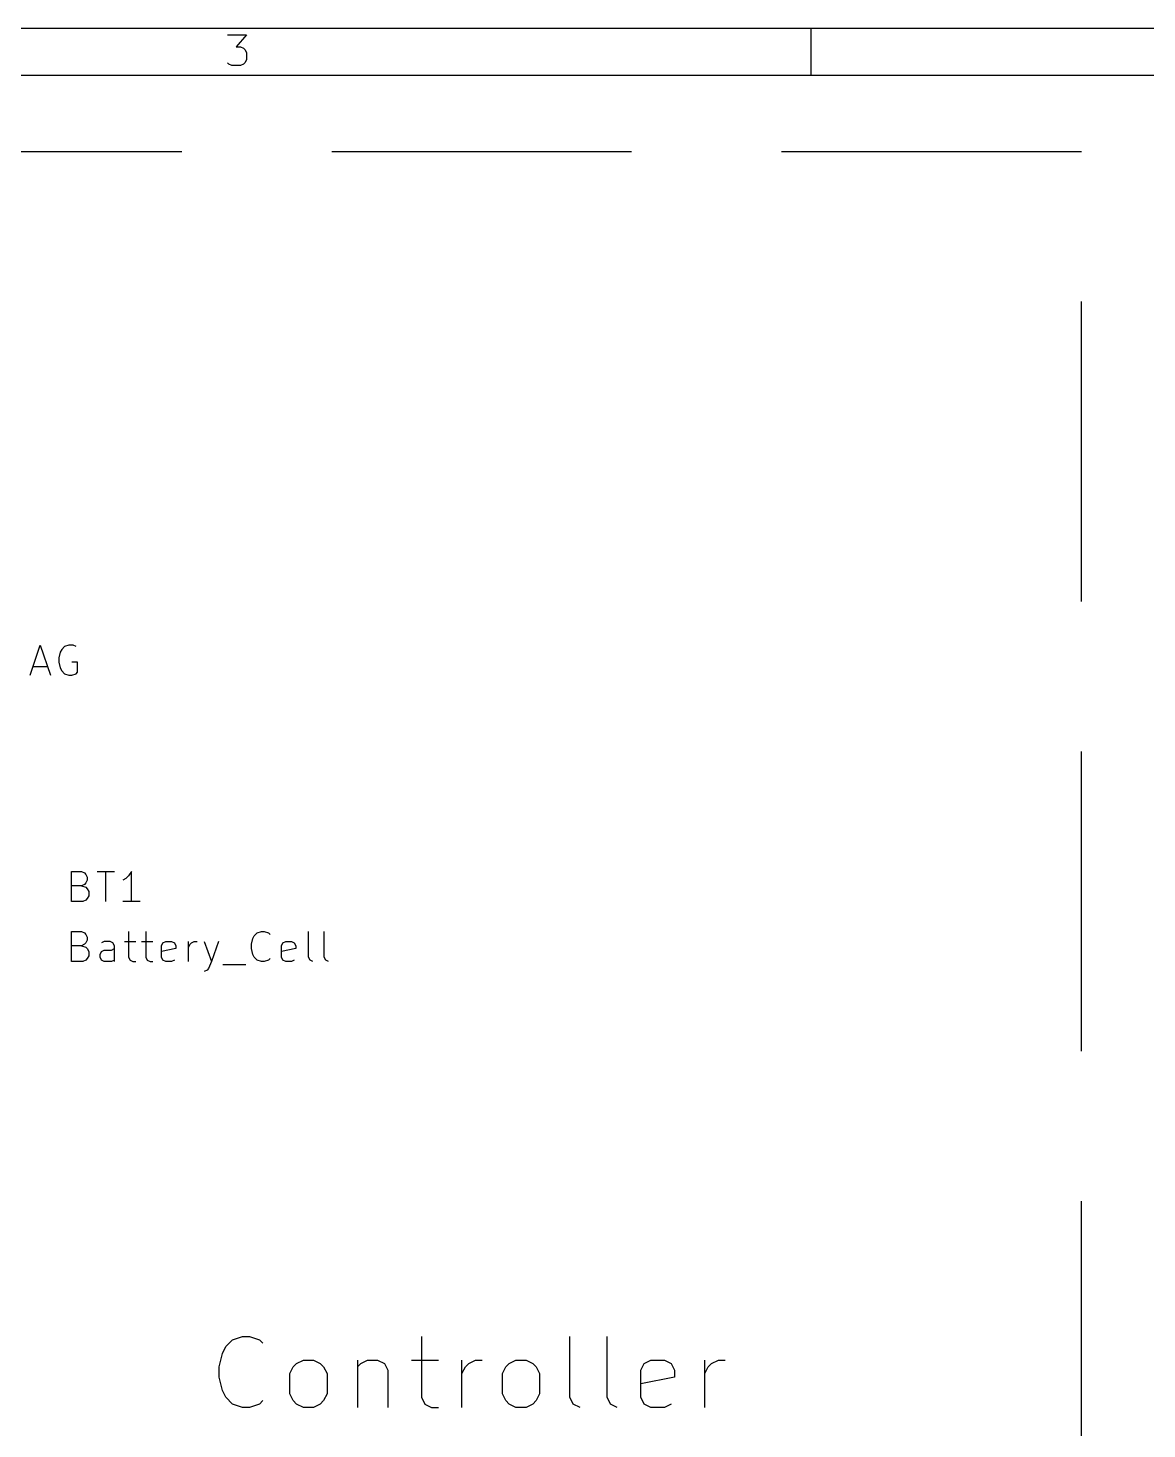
# Model space of a CAD drawing. Extents: x 0.4 to 11.3, y -7.9 to -0.4.
# Drawn here: x 4.994 to 6.859, y -2.73 to -0.394 of the extents above; entities that cross this region are included whole.
import ezdxf

# ---------------------------------------------------------------- set-up
doc = ezdxf.new("R2010")
doc.units = 0
doc.header["$MEASUREMENT"] = 0
doc.linetypes.add('DASHED', pattern=[0.75, 0.5, -0.25])
for name, color, linetype in [('BLUE3', 171, 'CONTINUOUS'), ('CYAN2', 4, 'CONTINUOUS'), ('RED2', 1, 'CONTINUOUS')]:
    doc.layers.add(name, color=color, linetype=linetype)

msp = doc.modelspace()

# ---------------------------------------------------------------- linework, layer by layer
at = {"layer": 'BLUE3', "linetype": 'DASHED'}
for p, q in [((6.75, -0.6), (0.55, -0.6)), ((6.75, -4.35), (6.75, -0.6))]:
    msp.add_line(p, q, dxfattribs=at)
at = {"layer": 'BLUE3', "linetype": 'CONTINUOUS'}
for p, q in [((5.3178, -2.6039), (5.3235, -2.5926)), ((5.3235, -2.5926), (5.3347, -2.5814)), ((5.3347, -2.5814), (5.3516, -2.5758)), ((5.3516, -2.5758), (5.3628, -2.5758)), ((5.3628, -2.5758), (5.3797, -2.5814)), ((5.3797, -2.5814), (5.3853, -2.587)), ((5.6497, -2.5758), (5.6497, -2.677)), ((5.8971, -2.677), (5.8971, -2.5758)), ((5.959, -2.677), (5.959, -2.5758)), ((5.3122, -2.6264), (5.3178, -2.6039)), ((5.4416, -2.6208), (5.4528, -2.6151)), ((5.4528, -2.6151), (5.4697, -2.6151)), ((5.4697, -2.6151), (5.4809, -2.6208)), ((5.5428, -2.6151), (5.5428, -2.6939)), ((5.5484, -2.6208), (5.5597, -2.6151)), ((5.5597, -2.6151), (5.5766, -2.6151)), ((5.5766, -2.6151), (5.5878, -2.6208)), ((5.6328, -2.6151), (5.6778, -2.6151)), ((5.7172, -2.6939), (5.7172, -2.6151)), ((5.7284, -2.6208), (5.7397, -2.6151)), ((5.7397, -2.6151), (5.7509, -2.6151)), ((5.7959, -2.6208), (5.8071, -2.6151)), ((5.8071, -2.6151), (5.824, -2.6151)), ((5.824, -2.6151), (5.8353, -2.6208)), ((6.0209, -2.6208), (6.0321, -2.6151)), ((6.0321, -2.6151), (6.0546, -2.6151)), ((6.0546, -2.6151), (6.0659, -2.6208)), ((6.1221, -2.6939), (6.1221, -2.6151)), ((6.1334, -2.6208), (6.1446, -2.6151)), ((6.1446, -2.6151), (6.1559, -2.6151)), ((5.3122, -2.6433), (5.3122, -2.6264)), ((5.4303, -2.6376), (5.4359, -2.6264)), ((5.4303, -2.6714), (5.4303, -2.6376)), ((5.4359, -2.6264), (5.4416, -2.6208)), ((5.4809, -2.6208), (5.4866, -2.6264)), ((5.4866, -2.6264), (5.4922, -2.6376)), ((5.4922, -2.6376), (5.4922, -2.6714)), ((5.5428, -2.6264), (5.5484, -2.6208)), ((5.5878, -2.6208), (5.5934, -2.632)), ((5.5934, -2.632), (5.5934, -2.6939)), ((5.7172, -2.6376), (5.7228, -2.6264)), ((5.7228, -2.6264), (5.7284, -2.6208)), ((5.7846, -2.6376), (5.7903, -2.6264)), ((5.7846, -2.6714), (5.7846, -2.6376)), ((5.7903, -2.6264), (5.7959, -2.6208)), ((5.8353, -2.6208), (5.8409, -2.6264)), ((5.8409, -2.6264), (5.8465, -2.6376)), ((5.8465, -2.6376), (5.8465, -2.6714)), ((6.0152, -2.632), (6.0209, -2.6208)), ((6.0152, -2.677), (6.0152, -2.632)), ((6.0659, -2.6208), (6.0715, -2.632)), ((6.0715, -2.632), (6.0715, -2.6433)), ((6.1221, -2.6376), (6.1277, -2.6264)), ((6.1277, -2.6264), (6.1334, -2.6208)), ((5.3178, -2.6658), (5.3122, -2.6433)), ((6.0715, -2.6433), (6.0152, -2.6545)), ((5.3235, -2.677), (5.3178, -2.6658)), ((5.3347, -2.6883), (5.3235, -2.677)), ((5.3853, -2.6826), (5.3797, -2.6883)), ((5.4359, -2.6826), (5.4303, -2.6714)), ((5.4416, -2.6883), (5.4359, -2.6826)), ((5.4866, -2.6826), (5.4809, -2.6883)), ((5.4922, -2.6714), (5.4866, -2.6826)), ((5.6497, -2.677), (5.6553, -2.6883)), ((5.7903, -2.6826), (5.7846, -2.6714)), ((5.7959, -2.6883), (5.7903, -2.6826)), ((5.8409, -2.6826), (5.8353, -2.6883)), ((5.8465, -2.6714), (5.8409, -2.6826)), ((5.9028, -2.6883), (5.8971, -2.677)), ((5.9646, -2.6883), (5.959, -2.677)), ((6.0209, -2.6883), (6.0152, -2.677)), ((5.3516, -2.6939), (5.3347, -2.6883)), ((5.3628, -2.6939), (5.3516, -2.6939)), ((5.3797, -2.6883), (5.3628, -2.6939)), ((5.4528, -2.6939), (5.4416, -2.6883)), ((5.4697, -2.6939), (5.4528, -2.6939)), ((5.4809, -2.6883), (5.4697, -2.6939)), ((5.6553, -2.6883), (5.6665, -2.6939)), ((5.6665, -2.6939), (5.6778, -2.6939)), ((5.8071, -2.6939), (5.7959, -2.6883)), ((5.824, -2.6939), (5.8071, -2.6939)), ((5.8353, -2.6883), (5.824, -2.6939)), ((5.914, -2.6939), (5.9028, -2.6883)), ((5.9759, -2.6939), (5.9646, -2.6883)), ((6.0321, -2.6939), (6.0209, -2.6883)), ((6.0546, -2.6939), (6.0321, -2.6939)), ((6.0659, -2.6883), (6.0546, -2.6939))]:
    msp.add_line(p, q, dxfattribs=at)
at = {"layer": 'CYAN2', "linetype": 'CONTINUOUS'}
for p, q in [((4.9976, -1.4728), (5.0143, -1.4228)), ((5.0143, -1.4228), (5.031, -1.4728)), ((5.0619, -1.4228), (5.0548, -1.4252)), ((5.069, -1.4228), (5.0619, -1.4228)), ((5.0738, -1.4252), (5.069, -1.4228)), ((5.0476, -1.4347), (5.0452, -1.4442)), ((5.0452, -1.4442), (5.0452, -1.4514)), ((5.05, -1.4299), (5.0476, -1.4347)), ((5.0548, -1.4252), (5.05, -1.4299)), ((5.0024, -1.4585), (5.0262, -1.4585)), ((5.0452, -1.4514), (5.0476, -1.4609)), ((5.0476, -1.4609), (5.05, -1.4657)), ((5.05, -1.4657), (5.0548, -1.4704)), ((5.0548, -1.4704), (5.0619, -1.4728)), ((5.0762, -1.4514), (5.0667, -1.4514)), ((5.0667, -1.4728), (5.0738, -1.4704)), ((5.0738, -1.4704), (5.0762, -1.468)), ((5.0762, -1.468), (5.0762, -1.4514)), ((5.0619, -1.4728), (5.0667, -1.4728)), ((5.0663, -1.8503), (5.0663, -1.8003)), ((5.0663, -1.8003), (5.0829, -1.8003)), ((5.0829, -1.8003), (5.0877, -1.8027)), ((5.0877, -1.8217), (5.0829, -1.8241)), ((5.0877, -1.8027), (5.0901, -1.8051)), ((5.0901, -1.8193), (5.0877, -1.8217)), ((5.0901, -1.8051), (5.0925, -1.8098)), ((5.0925, -1.8146), (5.0901, -1.8193)), ((5.0925, -1.8098), (5.0925, -1.8146)), ((5.1091, -1.8003), (5.1377, -1.8003)), ((5.1234, -1.8503), (5.1234, -1.8003)), ((5.1568, -1.8122), (5.152, -1.8146)), ((5.1615, -1.8074), (5.1568, -1.8122)), ((5.1663, -1.8003), (5.1615, -1.8074)), ((5.1663, -1.8503), (5.1663, -1.8003)), ((5.0829, -1.8241), (5.0663, -1.8241)), ((5.0829, -1.8241), (5.0901, -1.8265)), ((5.0901, -1.8265), (5.0925, -1.8289)), ((5.0925, -1.8455), (5.0901, -1.8479)), ((5.0925, -1.8289), (5.0949, -1.8336)), ((5.0949, -1.8408), (5.0925, -1.8455)), ((5.0949, -1.8336), (5.0949, -1.8408)), ((5.0853, -1.8503), (5.0663, -1.8503)), ((5.0901, -1.8479), (5.0853, -1.8503)), ((5.1806, -1.8503), (5.152, -1.8503)), ((5.0663, -1.9503), (5.0663, -1.9003)), ((5.0663, -1.9003), (5.0829, -1.9003)), ((5.0829, -1.9003), (5.0877, -1.9027)), ((5.0877, -1.9027), (5.0901, -1.9051)), ((5.0901, -1.9051), (5.0925, -1.9098)), ((5.0925, -1.9146), (5.0901, -1.9193)), ((5.0925, -1.9098), (5.0925, -1.9146)), ((5.1615, -1.9003), (5.1615, -1.9432)), ((5.1901, -1.9003), (5.1901, -1.9432)), ((5.3663, -1.9217), (5.3687, -1.9122)), ((5.3687, -1.9122), (5.371, -1.9074)), ((5.371, -1.9074), (5.3758, -1.9027)), ((5.3758, -1.9027), (5.3829, -1.9003)), ((5.3829, -1.9003), (5.3877, -1.9003)), ((5.3877, -1.9003), (5.3949, -1.9027)), ((5.3949, -1.9027), (5.3972, -1.9051)), ((5.4615, -1.9432), (5.4615, -1.9003)), ((5.4877, -1.9432), (5.4877, -1.9003)), ((5.0829, -1.9241), (5.0663, -1.9241)), ((5.0877, -1.9217), (5.0829, -1.9241)), ((5.0829, -1.9241), (5.0901, -1.9265)), ((5.0901, -1.9193), (5.0877, -1.9217)), ((5.0901, -1.9265), (5.0925, -1.9289)), ((5.0925, -1.9289), (5.0949, -1.9336)), ((5.0949, -1.9336), (5.0949, -1.9408)), ((5.1139, -1.9384), (5.1163, -1.9336)), ((5.1139, -1.9432), (5.1139, -1.9384)), ((5.121, -1.917), (5.1163, -1.9193)), ((5.1163, -1.9336), (5.121, -1.9313)), ((5.1306, -1.917), (5.121, -1.917)), ((5.121, -1.9313), (5.1329, -1.9313)), ((5.1353, -1.9193), (5.1306, -1.917)), ((5.1329, -1.9313), (5.1377, -1.9289)), ((5.1377, -1.9241), (5.1353, -1.9193)), ((5.1377, -1.9503), (5.1377, -1.9241)), ((5.1544, -1.917), (5.1734, -1.917)), ((5.1829, -1.917), (5.202, -1.917)), ((5.2163, -1.9241), (5.2187, -1.9193)), ((5.2163, -1.9432), (5.2163, -1.9241)), ((5.2401, -1.9289), (5.2163, -1.9336)), ((5.2187, -1.9193), (5.2234, -1.917)), ((5.2234, -1.917), (5.2329, -1.917)), ((5.2329, -1.917), (5.2377, -1.9193)), ((5.2377, -1.9193), (5.2401, -1.9241)), ((5.2401, -1.9241), (5.2401, -1.9289)), ((5.2615, -1.9503), (5.2615, -1.917)), ((5.2615, -1.9265), (5.2639, -1.9217)), ((5.2639, -1.9217), (5.2663, -1.9193)), ((5.2663, -1.9193), (5.271, -1.917)), ((5.271, -1.917), (5.2758, -1.917)), ((5.2877, -1.917), (5.2996, -1.9503)), ((5.3115, -1.917), (5.2996, -1.9503)), ((5.3663, -1.9289), (5.3663, -1.9217)), ((5.3687, -1.9384), (5.3663, -1.9289)), ((5.371, -1.9432), (5.3687, -1.9384)), ((5.4163, -1.9241), (5.4187, -1.9193)), ((5.4163, -1.9432), (5.4163, -1.9241)), ((5.4401, -1.9289), (5.4163, -1.9336)), ((5.4187, -1.9193), (5.4234, -1.917)), ((5.4234, -1.917), (5.4329, -1.917)), ((5.4329, -1.917), (5.4377, -1.9193)), ((5.4377, -1.9193), (5.4401, -1.9241)), ((5.4401, -1.9241), (5.4401, -1.9289)), ((5.0853, -1.9503), (5.0663, -1.9503)), ((5.0901, -1.9479), (5.0853, -1.9503)), ((5.0925, -1.9455), (5.0901, -1.9479)), ((5.0949, -1.9408), (5.0925, -1.9455)), ((5.1163, -1.9479), (5.1139, -1.9432)), ((5.121, -1.9503), (5.1163, -1.9479)), ((5.1329, -1.9503), (5.121, -1.9503)), ((5.1377, -1.9479), (5.1329, -1.9503)), ((5.1615, -1.9432), (5.1639, -1.9479)), ((5.1639, -1.9479), (5.1687, -1.9503)), ((5.1687, -1.9503), (5.1734, -1.9503)), ((5.1901, -1.9432), (5.1925, -1.9479)), ((5.1925, -1.9479), (5.1972, -1.9503)), ((5.1972, -1.9503), (5.202, -1.9503)), ((5.2187, -1.9479), (5.2163, -1.9432)), ((5.2234, -1.9503), (5.2187, -1.9479)), ((5.2329, -1.9503), (5.2234, -1.9503)), ((5.2377, -1.9479), (5.2329, -1.9503)), ((5.2949, -1.9622), (5.2925, -1.9646)), ((5.2996, -1.9503), (5.2949, -1.9622)), ((5.3187, -1.9551), (5.3568, -1.9551)), ((5.3758, -1.9479), (5.371, -1.9432)), ((5.3829, -1.9503), (5.3758, -1.9479)), ((5.3877, -1.9503), (5.3829, -1.9503)), ((5.3949, -1.9479), (5.3877, -1.9503)), ((5.3972, -1.9455), (5.3949, -1.9479)), ((5.4187, -1.9479), (5.4163, -1.9432)), ((5.4234, -1.9503), (5.4187, -1.9479)), ((5.4329, -1.9503), (5.4234, -1.9503)), ((5.4377, -1.9479), (5.4329, -1.9503)), ((5.4639, -1.9479), (5.4615, -1.9432)), ((5.4687, -1.9503), (5.4639, -1.9479)), ((5.4901, -1.9479), (5.4877, -1.9432)), ((5.4949, -1.9503), (5.4901, -1.9479)), ((5.2925, -1.9646), (5.2877, -1.967))]:
    msp.add_line(p, q, dxfattribs=at)
at = {"layer": 'RED2', "linetype": 'CONTINUOUS'}
for p, q in [((0.3937, -0.3937), (11.2993, -0.3937)), ((6.2992, -0.4724), (6.2992, -0.3937)), ((5.3262, -0.4053), (5.3578, -0.4053)), ((5.3578, -0.4053), (5.3408, -0.4248)), ((5.3408, -0.4248), (5.3481, -0.4248)), ((5.3481, -0.4248), (5.353, -0.4272)), ((5.353, -0.4272), (5.3554, -0.4296)), ((5.3554, -0.4296), (5.3578, -0.4345)), ((5.3578, -0.4345), (5.3578, -0.4467)), ((5.3286, -0.454), (5.3262, -0.4516)), ((5.3335, -0.4564), (5.3286, -0.454)), ((5.3481, -0.4564), (5.3335, -0.4564)), ((5.353, -0.454), (5.3481, -0.4564)), ((5.3554, -0.4516), (5.353, -0.454)), ((5.3578, -0.4467), (5.3554, -0.4516)), ((0.4724, -0.4724), (11.2206, -0.4724))]:
    msp.add_line(p, q, dxfattribs=at)

doc.saveas('drawing.dxf')
